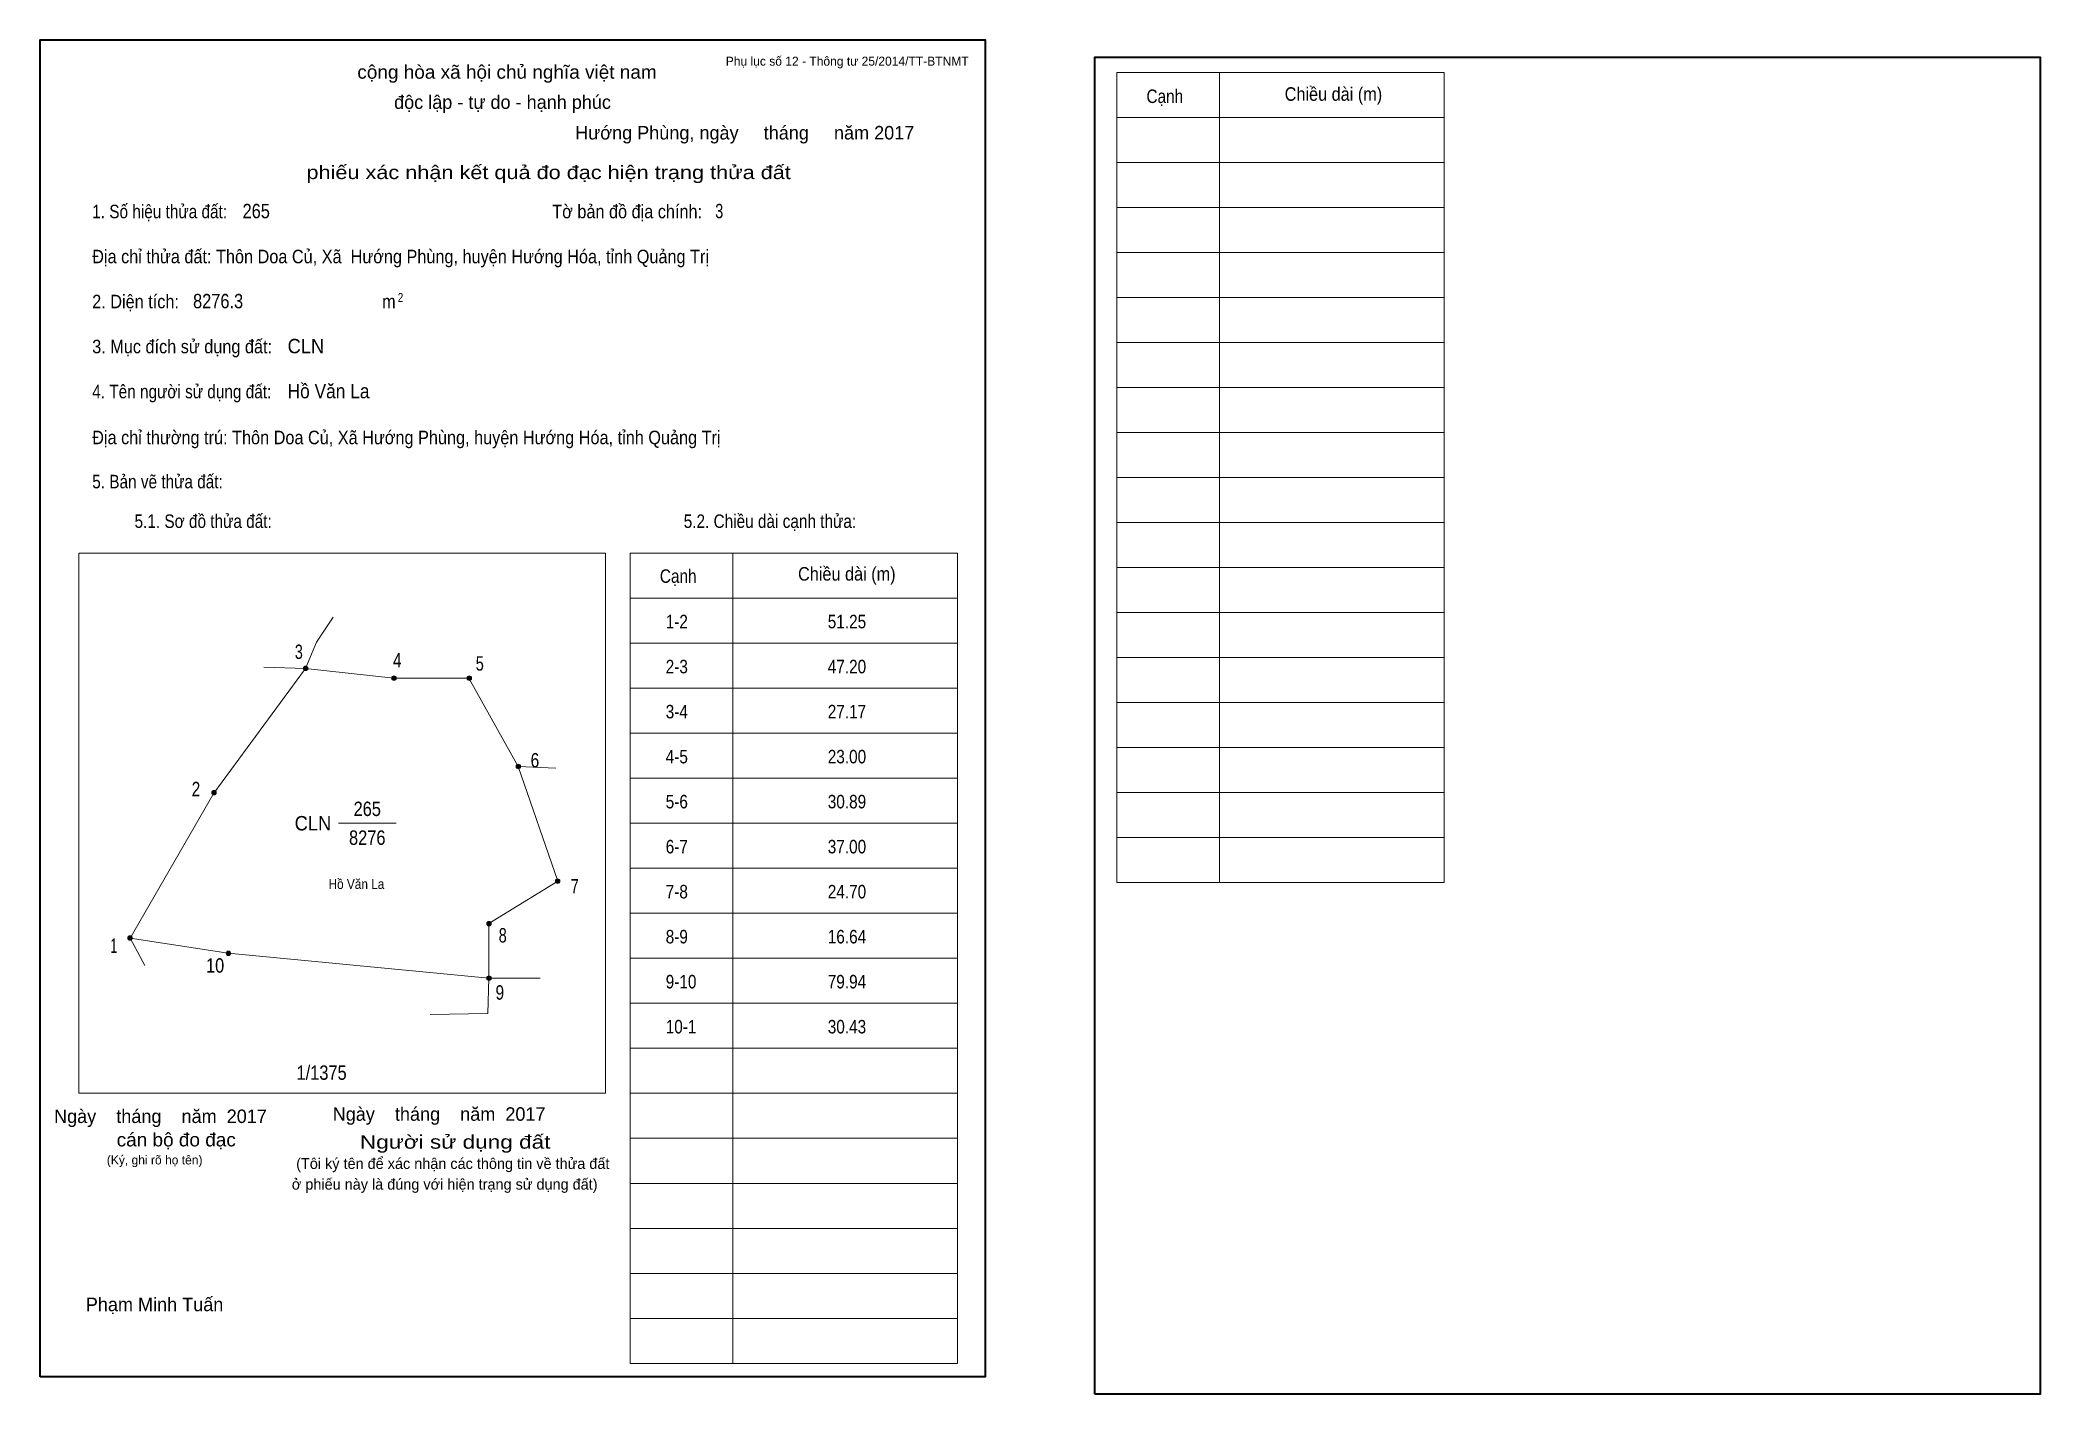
# Model space of a CAD drawing. Header units: centimetres. Extents: x 0 to 44.4, y -0.4 to 29.7.
import ezdxf
from ezdxf.enums import TextEntityAlignment as Align

# ---------------------------------------------------------------- set-up
doc = ezdxf.new("R2010")
doc.units = ezdxf.units.CM
doc.header["$LTSCALE"] = 0.12
for name, color, linetype in [('2', 7, 'Continuous'), ('30', 7, 'Continuous'), ('34', 7, 'Continuous')]:
    doc.layers.add(name, color=color, linetype=linetype)
for name, color, linetype, lineweight in [('32', 7, 'Continuous', 13), ('33', 7, 'Continuous', 13), ('6', 7, 'Continuous', 13), ('63', 7, 'Continuous', 13)]:
    doc.layers.add(name, color=color, linetype=linetype, lineweight=lineweight)

msp = doc.modelspace()

# ---------------------------------------------------------------- hatches: boundary and pattern name
at = {"layer": '32'}
for points in [[(5.9506, 15.7411, 1), (5.8506, 15.7411, 1)], [(7.9141, 15.5229, 1), (7.8141, 15.5229, 1)], [(9.5866, 15.5229, 1), (9.4866, 15.5229, 1)], [(10.6774, 13.5595, 1), (10.5774, 13.5595, 1)], [(3.9145, 12.9777, 1), (3.8145, 12.9777, 1)], [(11.55, 11.0143, 1), (11.45, 11.0143, 1)], [(2.05, 9.7512, 1), (1.95, 9.7512, 1)], [(10.0229, 10.069, 1), (9.9229, 10.069, 1)], [(4.2359, 9.4094, 1), (4.1359, 9.4094, 1)], [(10.0229, 8.8589, 1), (9.9229, 8.8589, 1)]]:
    msp.add_hatch(color=256, dxfattribs=at).paths.add_polyline_path(points)

# ---------------------------------------------------------------- linework, layer by layer
for centre in [(5.9006, 15.7411), (7.8641, 15.5229), (9.5366, 15.5229), (10.6274, 13.5595), (3.8645, 12.9777), (11.5, 11.0143), (2, 9.7512), (9.9729, 10.069), (4.1859, 9.4094), (9.9729, 8.8589)]:
    msp.add_circle(centre, 0.05, dxfattribs=at)
at = {"layer": '33'}
msp.add_line((6.63, 12.3), (7.91, 12.3), dxfattribs=at)
at = {"layer": '6'}
for p, q in [((5.9, 15.74), (4.97, 15.77)), ((10.62, 13.56), (11.46, 13.52)), ((10.62, 13.56), (11.5, 11.01)), ((2, 9.75), (2.33, 9.14)), ((9.97, 8.86), (11.11, 8.86))]:
    msp.add_line(p, q, dxfattribs=at)
for points in [[(5.9, 15.74), (6.14, 16.32), (6.51, 16.88)], [(2, 9.75), (3.86, 12.97), (5.9, 15.74), (7.86, 15.52)], [(10.62, 13.56), (9.53, 15.52), (7.86, 15.52)], [(9.97, 8.86), (9.97, 10.07), (11.5, 11.01)], [(2, 9.75), (4.18, 9.41), (9.97, 8.86)], [(9.97, 8.86), (9.95, 8.07), (8.67, 8.05)]]:
    msp.add_lwpolyline(points, dxfattribs=at)
at = {"layer": '63'}
for p, q in [((23.92, 28.98), (31.19, 28.98)), ((23.92, 10.98), (23.92, 28.98)), ((26.2, 10.98), (26.2, 28.98)), ((31.19, 10.98), (31.19, 28.98)), ((23.92, 27.98), (31.19, 27.98)), ((23.92, 26.98), (31.19, 26.98)), ((23.92, 25.98), (31.19, 25.98)), ((23.92, 24.98), (31.19, 24.98)), ((23.92, 23.98), (31.19, 23.98)), ((23.92, 22.98), (31.19, 22.98)), ((23.92, 21.98), (31.19, 21.98)), ((23.92, 20.98), (31.19, 20.98)), ((23.92, 19.98), (31.19, 19.98)), ((23.92, 18.98), (31.19, 18.98)), ((0.86, 18.3), (12.56, 18.3)), ((0.86, 6.3), (0.86, 18.3)), ((12.56, 6.3), (12.56, 18.3)), ((13.11, 18.3), (20.38, 18.3)), ((13.11, 0.3), (13.11, 18.3)), ((15.39, 0.3), (15.39, 18.3)), ((20.38, 0.3), (20.38, 18.3)), ((23.92, 17.98), (31.19, 17.98)), ((13.11, 17.3), (20.38, 17.3)), ((23.92, 16.98), (31.19, 16.98)), ((13.11, 16.3), (20.38, 16.3)), ((23.92, 15.98), (31.19, 15.98)), ((13.11, 15.3), (20.38, 15.3)), ((23.92, 14.98), (31.19, 14.98)), ((13.11, 14.3), (20.38, 14.3)), ((23.92, 13.98), (31.19, 13.98)), ((13.11, 13.3), (20.38, 13.3)), ((23.92, 12.98), (31.19, 12.98)), ((13.11, 12.3), (20.38, 12.3)), ((23.92, 11.98), (31.19, 11.98)), ((13.11, 11.3), (20.38, 11.3)), ((23.92, 10.98), (31.19, 10.98)), ((13.11, 10.3), (20.38, 10.3)), ((13.11, 9.3), (20.38, 9.3)), ((13.11, 8.3), (20.38, 8.3)), ((13.11, 7.3), (20.38, 7.3)), ((0.86, 6.3), (12.56, 6.3)), ((13.11, 6.3), (20.38, 6.3)), ((13.11, 5.3), (20.38, 5.3)), ((13.11, 4.3), (20.38, 4.3)), ((13.11, 3.3), (20.38, 3.3)), ((13.11, 2.3), (20.38, 2.3)), ((13.11, 1.3), (20.38, 1.3)), ((13.11, 0.3), (20.38, 0.3))]:
    msp.add_line(p, q, dxfattribs=at)
at = {"layer": '63', "lineweight": 35}
for points in [[(0, 0), (0, 29.7), (21, 29.7), (21, 0)], [(23.43, -0.38), (23.43, 29.32), (44.43, 29.32), (44.43, -0.38)]]:
    msp.add_lwpolyline(points, close=True, dxfattribs=at)

# ---------------------------------------------------------------- texts
at = {"layer": '2', "width": 0.9}
msp.add_text('Hồ Văn La', height=0.2181, dxfattribs=at).set_placement((7.03, 10.84), align=Align.CENTER)
at = {"layer": '30', "width": 0.85}
for s, height, p in [('1-2', 0.3, (13.9, 16.63)), ('51.25', 0.3, (17.5, 16.63)), ('2-3', 0.3, (13.9, 15.63)), ('47.20', 0.3, (17.5, 15.63)), ('3-4', 0.3, (13.9, 14.63)), ('27.17', 0.3, (17.5, 14.63)), ('4-5', 0.3, (13.9, 13.63)), ('23.00', 0.3, (17.5, 13.63)), ('5-6', 0.3, (13.9, 12.63)), ('30.89', 0.3, (17.5, 12.63)), ('6-7', 0.3, (13.9, 11.63)), ('37.00', 0.3, (17.5, 11.63)), ('7-8', 0.3, (13.9, 10.63)), ('24.70', 0.3, (17.5, 10.63)), ('8-9', 0.3, (13.9, 9.63)), ('16.64', 0.3, (17.5, 9.63)), ('9-10', 0.3, (13.9, 8.63)), ('79.94', 0.3, (17.5, 8.63)), ('10-1', 0.3, (13.9, 7.63)), ('30.43', 0.3, (17.5, 7.63)), ('1/1375', 0.32, (5.7, 6.6))]:
    msp.add_text(s, height=height, dxfattribs=at).set_placement(p)
at = {"layer": '32'}
for s, width, p in [('3', 0.75, (5.75, 15.95)), ('4', 0.8, (7.935, 15.76)), ('5', 0.75, (9.77, 15.69)), ('6', 0.8, (10.995, 13.54)), ('2', 0.8, (3.465, 12.9)), ('7', 0.75, (11.88, 10.74)), ('8', 0.75, (10.28, 9.65)), ('1', 0.65, (1.64, 9.42)), ('10', 0.85, (3.89, 8.98)), ('9', 0.8, (10.215, 8.38))]:
    msp.add_text(s, height=0.32, dxfattribs=dict(at, width=width)).set_placement(p, align=Align.CENTER)
at = {"layer": '33', "width": 0.95}
msp.add_text('CLN', height=0.32, dxfattribs=at).set_placement((6.47, 12.14), align=Align.RIGHT)
at = {"layer": '33', "width": 0.85}
for s, p in [('265', (7.27, 12.46)), ('8276', (7.27, 11.82))]:
    msp.add_text(s, height=0.32, dxfattribs=at).set_placement(p, align=Align.CENTER)
at = {"layer": '34'}
for s, width, p in [('265', 0.85, (4.5, 25.74)), ('3', 0.75, (15, 25.74)), ('8276.3', 0.85, (3.4, 23.74)), ('CLN', 0.95, (5.5, 22.74)), ('Hồ Văn La', 0.9, (5.5, 21.74))]:
    msp.add_text(s, height=0.32, dxfattribs=dict(at, width=width)).set_placement(p)
at = {"layer": '63'}
for s, height, p in [('Phụ lục số 12 - Thông tư 25/2014/TT-BTNMT', 0.2, (20.63, 29.13)), ('Ngày    tháng    năm  2017', 0.3, (5.04, 5.64)), ('Ngày    tháng    năm  2017', 0.3, (11.23, 5.69)), ('(Ký, ghi rõ họ tên)', 0.2, (3.61, 4.72))]:
    msp.add_text(s, height=height, dxfattribs=at).set_placement(p, align=Align.RIGHT)
at = {"layer": '63', "width": 1.05}
msp.add_text('cộng hòa xã hội chủ nghĩa việt nam', height=0.3, dxfattribs=at).set_placement((10.375, 28.84), align=Align.CENTER)
at = {"layer": '63'}
for s, height, p in [('độc lập - tự do - hạnh phúc', 0.3, (10.275, 28.17)), ('Hướng Phùng, ngày     tháng     năm 2017', 0.3, (15.655, 27.49)), ('(Tôi ký tên để xác nhận các thông tin về thửa đất ', 0.24, (9.215, 4.62)), ('ở phiếu này là đúng với hiện trạng sử dụng đất)', 0.24, (8.99, 4.16)), ('Phạm Minh Tuấn', 0.3, (2.545, 1.46))]:
    msp.add_text(s, height=height, dxfattribs=at).set_placement(p, align=Align.CENTER)
for s, height, width, p in [('Cạnh', 0.3, 0.85, (24.58, 28.3)), ('Chiều dài (m)', 0.3, 0.9, (27.65, 28.35)), ('1. Số hiệu thửa đất:', 0.3, 0.85, (1.16, 25.74)), ('Tờ bản đồ địa chính:', 0.3, 0.9, (11.38, 25.74)), ('Địa chỉ thửa đất: Thôn Doa Củ, Xã  Hướng Phùng, huyện Hướng Hóa, tỉnh Quảng Trị', 0.3, 0.9, (1.16, 24.74)), ('2. Diện tích:', 0.3, 0.9, (1.16, 23.74)), ('2', 0.2, 0.8, (7.95, 23.88)), ('m', 0.3, 0.9, (7.6, 23.74)), ('3. Mục đích sử dụng đất:', 0.3, 0.9, (1.16, 22.74)), ('4. Tên người sử dụng đất:', 0.3, 0.85, (1.16, 21.74)), ('Địa chỉ thường trú: Thôn Doa Củ, Xã Hướng Phùng, huyện Hướng Hóa, tỉnh Quảng Trị', 0.3, 0.9, (1.16, 20.72)), ('5. Bản vẽ thửa đất:', 0.3, 0.85, (1.16, 19.74)), ('5.1. Sơ đồ thửa đất:', 0.3, 0.85, (2.1, 18.86)), ('5.2. Chiều dài cạnh thửa:', 0.3, 0.85, (14.3, 18.86)), ('Cạnh', 0.3, 0.85, (13.77, 17.64)), ('Chiều dài (m)', 0.3, 0.9, (16.84, 17.69))]:
    msp.add_text(s, height=height, dxfattribs=dict(at, width=width)).set_placement(p)
for s, width, p in [('phiếu xác nhận kết quả đo đạc hiện trạng thửa đất', 1.2, (16.68, 26.61)), ('cán bộ đo đạc', 1.05, (4.35, 5.12)), ('Người sử dụng đất', 1.25, (11.34, 5.07))]:
    msp.add_text(s, height=0.3, dxfattribs=dict(at, width=width)).set_placement(p, align=Align.RIGHT)

doc.saveas('drawing.dxf')
